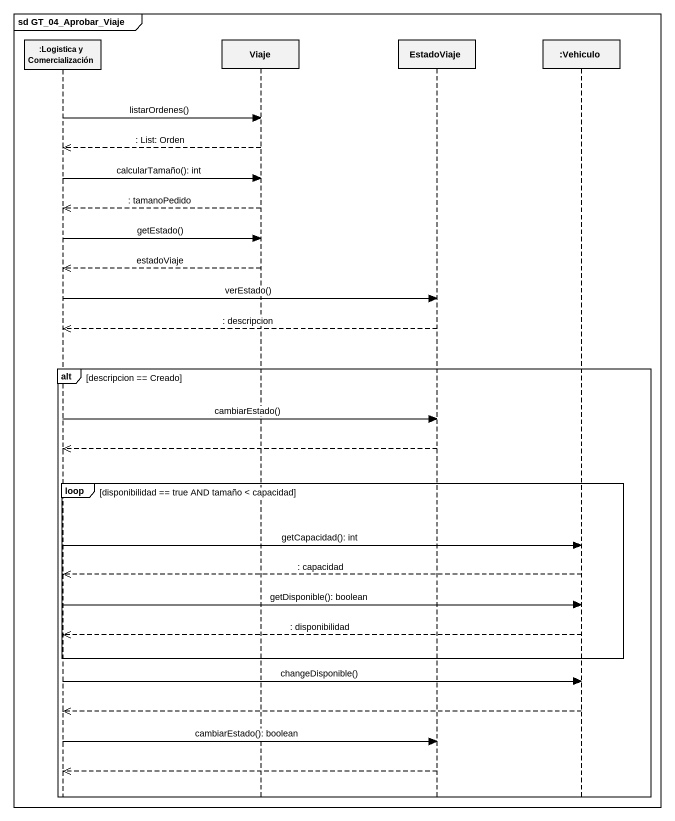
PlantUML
@startuml
mainframe sd GT_04_Aprobar_Viaje
hide footbox
participant ":Logistica y Comercialización" as Logistica_y_Comercialización
participant Viaje
participant EstadoViaje
participant ":Vehiculo" as Vehiculo

Logistica_y_Comercialización -> Viaje : listarOrdenes()
Viaje -->> Logistica_y_Comercialización : : List: Orden
Logistica_y_Comercialización -> Viaje : calcularTamaño(): int
Viaje -->> Logistica_y_Comercialización : : tamanoPedido
Logistica_y_Comercialización -> Viaje : getEstado()
Viaje -->> Logistica_y_Comercialización : estadoViaje
Logistica_y_Comercialización -> EstadoViaje : verEstado()
EstadoViaje -->> Logistica_y_Comercialización : : descripcion
alt descripcion == Creado
  Logistica_y_Comercialización -> EstadoViaje : cambiarEstado()
  EstadoViaje -->> Logistica_y_Comercialización
  loop disponibilidad == true AND tamaño < capacidad
    Logistica_y_Comercialización -> Vehiculo : getCapacidad(): int
    Vehiculo -->> Logistica_y_Comercialización : : capacidad
    Logistica_y_Comercialización -> Vehiculo : getDisponible(): boolean
    Vehiculo -->> Logistica_y_Comercialización : : disponibilidad
  end
  Logistica_y_Comercialización -> Vehiculo : changeDisponible()
  Vehiculo -->> Logistica_y_Comercialización
  Logistica_y_Comercialización -> EstadoViaje : cambiarEstado(): boolean
  EstadoViaje -->> Logistica_y_Comercialización
end
@enduml
